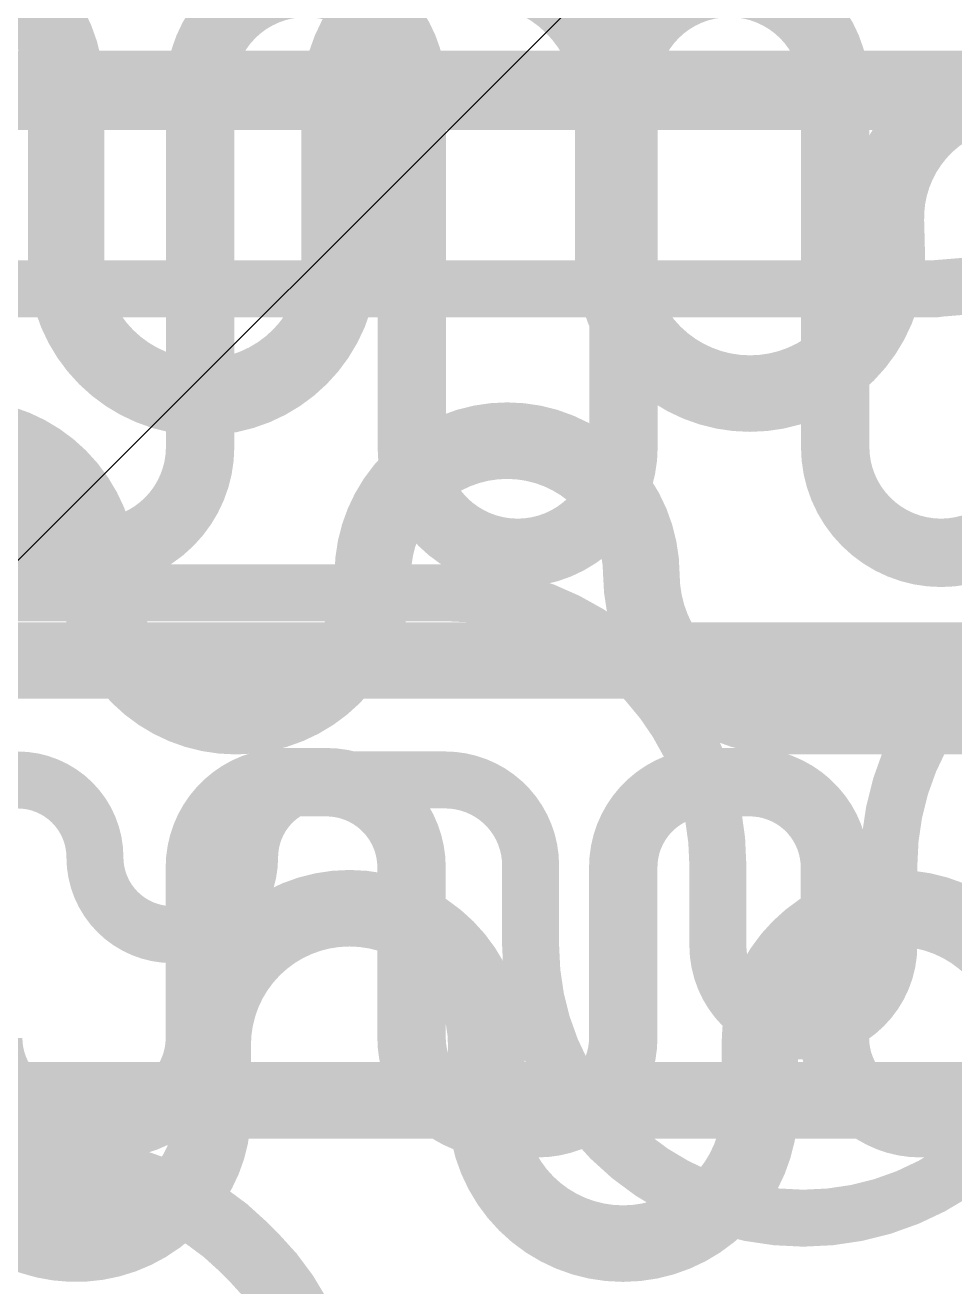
# Model space of a CAD drawing. Header units: inches. Extents: x -6 to 284, y -12 to 154.
# Drawn here: x 64.362 to 65.812, y 5.564 to 7.532 of the extents above; entities that cross this region are included whole.
import ezdxf

# ---------------------------------------------------------------- set-up
doc = ezdxf.new("R2010")
doc.units = ezdxf.units.IN
for name, color, linetype in [('Bottom Layer', 5, 'Continuous'), ('Signal L1', 76, 'Continuous'), ('Signal L2', 6, 'Continuous'), ('Top Layer', 1, 'Continuous')]:
    doc.layers.add(name, color=color, linetype=linetype)

msp = doc.modelspace()

# ---------------------------------------------------------------- linework, layer by layer
at = {"layer": 'Bottom Layer'}
for points in [[(64.6353, 7.4331, 0.1067, 0.1067, -1), (64.9655, 7.4331, 0.1067, 0.1067, 0)], [(65.2957, 7.4331, 0.1067, 0.1067, -1), (65.6259, 7.4331, 0.1067, 0.1067, 0)], [(64.6353, 6.8742, 0.1067, 0.1067, 0), (64.6353, 7.4331, 0.1067, 0.1067, 0)], [(64.9655, 6.8742, 0.1067, 0.1067, 0), (64.9655, 7.4331, 0.1067, 0.1067, 0)], [(65.2957, 6.8742, 0.1067, 0.1067, 0), (65.2957, 7.4331, 0.1067, 0.1067, 0)], [(65.6259, 6.8742, 0.1067, 0.1067, 0), (65.6259, 7.4331, 0.1067, 0.1067, 0)], [(64.6353, 6.8742, 0.1067, 0.1067, -1), (64.3051, 6.8742, 0.1067, 0.1067, 0)], [(65.2957, 6.8742, 0.1067, 0.1067, -1), (64.9655, 6.8742, 0.1067, 0.1067, 0)], [(65.9561, 6.8742, 0.1067, 0.1067, -1), (65.6259, 6.8742, 0.1067, 0.1067, 0)], [(64.6349, 6.2183, 0.1067, 0.1067, -0.414214), (64.7679, 6.3513, 0.1067, 0.1067, 0)], [(64.7679, 6.3513, 0.1067, 0.1067, 0), (64.832, 6.3513, 0.1067, 0.1067, 0)], [(64.832, 6.3513, 0.1067, 0.1067, -0.414214), (64.9651, 6.2183, 0.1067, 0.1067, 0)], [(65.2953, 6.2183, 0.1067, 0.1067, -0.414214), (65.4283, 6.3513, 0.1067, 0.1067, 0)], [(65.4283, 6.3513, 0.1067, 0.1067, 0), (65.4924, 6.3513, 0.1067, 0.1067, 0)], [(65.4924, 6.3513, 0.1067, 0.1067, -0.414214), (65.6255, 6.2183, 0.1067, 0.1067, 0)], [(64.6349, 5.9523, 0.1067, 0.1067, 0), (64.6349, 6.2183, 0.1067, 0.1067, 0)], [(64.9651, 5.9523, 0.1067, 0.1067, 0), (64.9651, 6.2183, 0.1067, 0.1067, 0)], [(65.2953, 5.9523, 0.1067, 0.1067, 0), (65.2953, 6.2183, 0.1067, 0.1067, 0)], [(65.6255, 5.9523, 0.1067, 0.1067, 0), (65.6255, 6.2183, 0.1067, 0.1067, 0)], [(64.4377, 5.8192, 0.1067, 0.1067, -0.414214), (64.3047, 5.9523, 0.1067, 0.1067, 0)], [(64.6349, 5.9523, 0.1067, 0.1067, -0.414214), (64.5018, 5.8192, 0.1067, 0.1067, 0)], [(65.0981, 5.8192, 0.1067, 0.1067, -0.414214), (64.9651, 5.9523, 0.1067, 0.1067, 0)], [(65.2953, 5.9523, 0.1067, 0.1067, -0.414214), (65.1622, 5.8192, 0.1067, 0.1067, 0)], [(65.7585, 5.8192, 0.1067, 0.1067, -0.414214), (65.6255, 5.9523, 0.1067, 0.1067, 0)], [(65.9557, 5.9523, 0.1067, 0.1067, -0.414214), (65.8226, 5.8192, 0.1067, 0.1067, 0)], [(64.4377, 5.8192, 0.1067, 0.1067, 0), (64.5018, 5.8192, 0.1067, 0.1067, 0)], [(65.0981, 5.8192, 0.1067, 0.1067, 0), (65.1622, 5.8192, 0.1067, 0.1067, 0)], [(65.7585, 5.8192, 0.1067, 0.1067, 0), (65.8226, 5.8192, 0.1067, 0.1067, 0)]]:
    msp.add_lwpolyline(points, format="xyseb", dxfattribs=at)
for points in [[(64.6086, 7.4331, 0.0533, 0.0533, 1), (64.662, 7.4331, 0.0533, 0.0533, 1)], [(64.6086, 7.4331, 0.0533, 0.0533, 1), (64.662, 7.4331, 0.0533, 0.0533, 1)], [(64.9388, 7.4331, 0.0533, 0.0533, 1), (64.9922, 7.4331, 0.0533, 0.0533, 1)], [(64.9388, 7.4331, 0.0533, 0.0533, 1), (64.9922, 7.4331, 0.0533, 0.0533, 1)], [(65.269, 7.4331, 0.0533, 0.0533, 1), (65.3224, 7.4331, 0.0533, 0.0533, 1)], [(65.269, 7.4331, 0.0533, 0.0533, 1), (65.3224, 7.4331, 0.0533, 0.0533, 1)], [(65.5992, 7.4331, 0.0533, 0.0533, 1), (65.6526, 7.4331, 0.0533, 0.0533, 1)], [(65.5992, 7.4331, 0.0533, 0.0533, 1), (65.6526, 7.4331, 0.0533, 0.0533, 1)], [(64.6086, 6.8742, 0.0533, 0.0533, 1), (64.662, 6.8742, 0.0533, 0.0533, 1)], [(64.6086, 6.8742, 0.0533, 0.0533, 1), (64.662, 6.8742, 0.0533, 0.0533, 1)], [(64.9388, 6.8742, 0.0533, 0.0533, 1), (64.9922, 6.8742, 0.0533, 0.0533, 1)], [(64.9388, 6.8742, 0.0533, 0.0533, 1), (64.9922, 6.8742, 0.0533, 0.0533, 1)], [(65.269, 6.8742, 0.0533, 0.0533, 1), (65.3224, 6.8742, 0.0533, 0.0533, 1)], [(65.269, 6.8742, 0.0533, 0.0533, 1), (65.3224, 6.8742, 0.0533, 0.0533, 1)], [(65.5992, 6.8742, 0.0533, 0.0533, 1), (65.6526, 6.8742, 0.0533, 0.0533, 1)], [(65.5992, 6.8742, 0.0533, 0.0533, 1), (65.6526, 6.8742, 0.0533, 0.0533, 1)], [(64.7412, 6.3513, 0.0533, 0.0533, 1), (64.7945, 6.3513, 0.0533, 0.0533, 1)], [(64.7412, 6.3513, 0.0533, 0.0533, 1), (64.7945, 6.3513, 0.0533, 0.0533, 1)], [(64.8054, 6.3513, 0.0533, 0.0533, 1), (64.8587, 6.3513, 0.0533, 0.0533, 1)], [(64.8054, 6.3513, 0.0533, 0.0533, 1), (64.8587, 6.3513, 0.0533, 0.0533, 1)], [(65.4016, 6.3513, 0.0533, 0.0533, 1), (65.4549, 6.3513, 0.0533, 0.0533, 1)], [(65.4016, 6.3513, 0.0533, 0.0533, 1), (65.4549, 6.3513, 0.0533, 0.0533, 1)], [(65.4658, 6.3513, 0.0533, 0.0533, 1), (65.5191, 6.3513, 0.0533, 0.0533, 1)], [(65.4658, 6.3513, 0.0533, 0.0533, 1), (65.5191, 6.3513, 0.0533, 0.0533, 1)], [(64.6082, 6.2183, 0.0533, 0.0533, 1), (64.6615, 6.2183, 0.0533, 0.0533, 1)], [(64.6082, 6.2183, 0.0533, 0.0533, 1), (64.6615, 6.2183, 0.0533, 0.0533, 1)], [(64.9384, 6.2183, 0.0533, 0.0533, 1), (64.9917, 6.2183, 0.0533, 0.0533, 1)], [(64.9384, 6.2183, 0.0533, 0.0533, 1), (64.9917, 6.2183, 0.0533, 0.0533, 1)], [(65.2686, 6.2183, 0.0533, 0.0533, 1), (65.3219, 6.2183, 0.0533, 0.0533, 1)], [(65.2686, 6.2183, 0.0533, 0.0533, 1), (65.3219, 6.2183, 0.0533, 0.0533, 1)], [(65.5988, 6.2183, 0.0533, 0.0533, 1), (65.6521, 6.2183, 0.0533, 0.0533, 1)], [(65.5988, 6.2183, 0.0533, 0.0533, 1), (65.6521, 6.2183, 0.0533, 0.0533, 1)], [(64.6082, 5.9523, 0.0533, 0.0533, 1), (64.6615, 5.9523, 0.0533, 0.0533, 1)], [(64.6082, 5.9523, 0.0533, 0.0533, 1), (64.6615, 5.9523, 0.0533, 0.0533, 1)], [(64.9384, 5.9523, 0.0533, 0.0533, 1), (64.9917, 5.9523, 0.0533, 0.0533, 1)], [(64.9384, 5.9523, 0.0533, 0.0533, 1), (64.9917, 5.9523, 0.0533, 0.0533, 1)], [(65.2686, 5.9523, 0.0533, 0.0533, 1), (65.3219, 5.9523, 0.0533, 0.0533, 1)], [(65.2686, 5.9523, 0.0533, 0.0533, 1), (65.3219, 5.9523, 0.0533, 0.0533, 1)], [(65.5988, 5.9523, 0.0533, 0.0533, 1), (65.6521, 5.9523, 0.0533, 0.0533, 1)], [(65.5988, 5.9523, 0.0533, 0.0533, 1), (65.6521, 5.9523, 0.0533, 0.0533, 1)], [(64.411, 5.8192, 0.0533, 0.0533, 1), (64.4643, 5.8192, 0.0533, 0.0533, 1)], [(64.411, 5.8192, 0.0533, 0.0533, 1), (64.4643, 5.8192, 0.0533, 0.0533, 1)], [(64.4752, 5.8192, 0.0533, 0.0533, 1), (64.5285, 5.8192, 0.0533, 0.0533, 1)], [(64.4752, 5.8192, 0.0533, 0.0533, 1), (64.5285, 5.8192, 0.0533, 0.0533, 1)], [(65.0714, 5.8192, 0.0533, 0.0533, 1), (65.1247, 5.8192, 0.0533, 0.0533, 1)], [(65.0714, 5.8192, 0.0533, 0.0533, 1), (65.1247, 5.8192, 0.0533, 0.0533, 1)], [(65.1356, 5.8192, 0.0533, 0.0533, 1), (65.1889, 5.8192, 0.0533, 0.0533, 1)], [(65.1356, 5.8192, 0.0533, 0.0533, 1), (65.1889, 5.8192, 0.0533, 0.0533, 1)], [(65.7318, 5.8192, 0.0533, 0.0533, 1), (65.7851, 5.8192, 0.0533, 0.0533, 1)], [(65.7318, 5.8192, 0.0533, 0.0533, 1), (65.7851, 5.8192, 0.0533, 0.0533, 1)], [(65.796, 5.8192, 0.0533, 0.0533, 1), (65.8493, 5.8192, 0.0533, 0.0533, 1)], [(65.796, 5.8192, 0.0533, 0.0533, 1), (65.8493, 5.8192, 0.0533, 0.0533, 1)]]:
    msp.add_lwpolyline(points, format="xyseb", close=True, dxfattribs=at)
at = {"layer": 'Signal L1'}
for points in [[(63.9995, 7.4282, 0.1194, 0.1194, -1), (64.4263, 7.4282, 0.1194, 0.1194, 0)], [(64.853, 7.4114, 0.1194, 0.1194, -1), (65.2797, 7.4114, 0.1194, 0.1194, 0)], [(64.4263, 7.1653, 0.1194, 0.1194, 0), (64.4263, 7.4282, 0.1194, 0.1194, 0)], [(65.705, 7.224, 0.1194, 0.1194, -0.425098), (65.9065, 7.4331, 0.1194, 0.1194, 0)], [(64.853, 7.1653, 0.1194, 0.1194, 0), (64.853, 7.4114, 0.1194, 0.1194, 0)], [(65.2797, 7.1709, 0.1194, 0.1194, 0), (65.2797, 7.4114, 0.1194, 0.1194, 0)], [(65.705, 7.224, 0.1194, 0.1194, 0), (65.7052, 7.2199, 0.1194, 0.1194, 0)], [(65.7052, 7.2199, 0.1194, 0.1194, 0), (65.7064, 7.1709, 0.1194, 0.1194, 0)], [(64.853, 7.1653, 0.1194, 0.1194, -1), (64.4263, 7.1653, 0.1194, 0.1194, 0)], [(65.7064, 7.1709, 0.1194, 0.1194, -1), (65.2797, 7.1709, 0.1194, 0.1194, 0)], [(62.436, 6.5412, 0.1194, 0.1194, 0), (66.4994, 6.5412, 0.1194, 0.1194, 0)], [(64.6549, 5.9413, 0.1194, 0.1194, -1), (65.0816, 5.9413, 0.1194, 0.1194, 0)], [(65.5083, 5.9413, 0.1194, 0.1194, -1), (65.935, 5.9413, 0.1194, 0.1194, 0)], [(64.6549, 5.8361, 0.1194, 0.1194, 0), (64.6549, 5.9413, 0.1194, 0.1194, 0)], [(65.0816, 5.8447, 0.1194, 0.1194, 0), (65.0816, 5.9413, 0.1194, 0.1194, 0)], [(65.5083, 5.8447, 0.1194, 0.1194, 0), (65.5083, 5.9413, 0.1194, 0.1194, 0)], [(64.5987, 5.7004, 0.1194, 0.1194, -0.683751), (64.2281, 5.8447, 0.1194, 0.1194, 0)], [(64.6549, 5.8361, 0.1194, 0.1194, -0.198899), (64.5987, 5.7004, 0.1194, 0.1194, 0)], [(65.5083, 5.8447, 0.1194, 0.1194, -1), (65.0816, 5.8447, 0.1194, 0.1194, 0)]]:
    msp.add_lwpolyline(points, format="xyseb", dxfattribs=at)
for points in [[(64.3964, 7.4282, 0.0597, 0.0597, 1), (64.4561, 7.4282, 0.0597, 0.0597, 1)], [(64.3964, 7.4282, 0.0597, 0.0597, 1), (64.4561, 7.4282, 0.0597, 0.0597, 1)], [(64.8231, 7.4114, 0.0597, 0.0597, 1), (64.8828, 7.4114, 0.0597, 0.0597, 1)], [(64.8231, 7.4114, 0.0597, 0.0597, 1), (64.8828, 7.4114, 0.0597, 0.0597, 1)], [(65.2498, 7.4114, 0.0597, 0.0597, 1), (65.3095, 7.4114, 0.0597, 0.0597, 1)], [(65.2498, 7.4114, 0.0597, 0.0597, 1), (65.3095, 7.4114, 0.0597, 0.0597, 1)], [(65.6752, 7.224, 0.0597, 0.0597, 1), (65.7349, 7.224, 0.0597, 0.0597, 1)], [(65.6752, 7.224, 0.0597, 0.0597, 1), (65.7349, 7.224, 0.0597, 0.0597, 1)], [(65.6753, 7.2199, 0.0597, 0.0597, 1), (65.735, 7.2199, 0.0597, 0.0597, 1)], [(65.6753, 7.2199, 0.0597, 0.0597, 1), (65.735, 7.2199, 0.0597, 0.0597, 1)], [(64.3964, 7.1653, 0.0597, 0.0597, 1), (64.4561, 7.1653, 0.0597, 0.0597, 1)], [(64.3964, 7.1653, 0.0597, 0.0597, 1), (64.4561, 7.1653, 0.0597, 0.0597, 1)], [(64.8231, 7.1653, 0.0597, 0.0597, 1), (64.8828, 7.1653, 0.0597, 0.0597, 1)], [(64.8231, 7.1653, 0.0597, 0.0597, 1), (64.8828, 7.1653, 0.0597, 0.0597, 1)], [(65.2498, 7.1709, 0.0597, 0.0597, 1), (65.3095, 7.1709, 0.0597, 0.0597, 1)], [(65.2498, 7.1709, 0.0597, 0.0597, 1), (65.3095, 7.1709, 0.0597, 0.0597, 1)], [(65.6766, 7.1709, 0.0597, 0.0597, 1), (65.7363, 7.1709, 0.0597, 0.0597, 1)], [(65.6766, 7.1709, 0.0597, 0.0597, 1), (65.7363, 7.1709, 0.0597, 0.0597, 1)], [(64.625, 5.9413, 0.0597, 0.0597, 1), (64.6847, 5.9413, 0.0597, 0.0597, 1)], [(64.625, 5.9413, 0.0597, 0.0597, 1), (64.6847, 5.9413, 0.0597, 0.0597, 1)], [(65.0517, 5.9413, 0.0597, 0.0597, 1), (65.1114, 5.9413, 0.0597, 0.0597, 1)], [(65.0517, 5.9413, 0.0597, 0.0597, 1), (65.1114, 5.9413, 0.0597, 0.0597, 1)], [(65.4785, 5.9413, 0.0597, 0.0597, 1), (65.5381, 5.9413, 0.0597, 0.0597, 1)], [(65.4785, 5.9413, 0.0597, 0.0597, 1), (65.5381, 5.9413, 0.0597, 0.0597, 1)], [(64.625, 5.8361, 0.0597, 0.0597, 1), (64.6847, 5.8361, 0.0597, 0.0597, 1)], [(64.625, 5.8361, 0.0597, 0.0597, 1), (64.6847, 5.8361, 0.0597, 0.0597, 1)], [(65.0517, 5.8447, 0.0597, 0.0597, 1), (65.1114, 5.8447, 0.0597, 0.0597, 1)], [(65.0517, 5.8447, 0.0597, 0.0597, 1), (65.1114, 5.8447, 0.0597, 0.0597, 1)], [(65.4785, 5.8447, 0.0597, 0.0597, 1), (65.5381, 5.8447, 0.0597, 0.0597, 1)], [(65.4785, 5.8447, 0.0597, 0.0597, 1), (65.5381, 5.8447, 0.0597, 0.0597, 1)], [(64.5688, 5.7004, 0.0597, 0.0597, 1), (64.6285, 5.7004, 0.0597, 0.0597, 1)], [(64.5688, 5.7004, 0.0597, 0.0597, 1), (64.6285, 5.7004, 0.0597, 0.0597, 1)]]:
    msp.add_lwpolyline(points, format="xyseb", close=True, dxfattribs=at)
at = {"layer": 'Signal L2'}
for points in [[(63.1718, 7.4331, 0.1194, 0.1194, 0), (65.6287, 7.4331, 0.1194, 0.1194, 0)], [(65.6287, 7.4331, 0.1194, 0.1194, 0), (66.0109, 7.4331, 0.1194, 0.1194, 0)], [(64.0511, 6.6754, 0.1194, 0.1194, -1), (64.4778, 6.6754, 0.1194, 0.1194, 0)], [(64.9046, 6.6754, 0.1194, 0.1194, -0.997342), (65.3236, 6.675, 0.1194, 0.1194, 0)], [(64.4778, 6.6677, 0.1194, 0.1194, 0), (64.4778, 6.6754, 0.1194, 0.1194, 0)], [(64.9046, 6.6754, 0.1194, 0.1194, 0), (64.9046, 6.6746, 0.1194, 0.1194, 0)], [(64.9046, 6.6677, 0.1194, 0.1194, 0), (64.9046, 6.6746, 0.1194, 0.1194, 0)], [(65.3236, 6.675, 0.1194, 0.1194, 0), (65.3236, 6.6745, 0.1194, 0.1194, 0)], [(65.5446, 6.4543, 0.1194, 0.1194, -0.413029), (65.3236, 6.6745, 0.1194, 0.1194, 0)], [(64.9046, 6.6677, 0.1194, 0.1194, -1), (64.4778, 6.6677, 0.1194, 0.1194, 0)], [(65.5446, 6.4543, 0.1194, 0.1194, 0), (67.7514, 6.4543, 0.1194, 0.1194, 0)], [(61.2339, 5.8549, 0.1194, 0.1194, 0), (67.7881, 5.8549, 0.1194, 0.1194, 0)]]:
    msp.add_lwpolyline(points, format="xyseb", dxfattribs=at)
for points in [[(65.5988, 7.4331, 0.0597, 0.0597, 1), (65.6585, 7.4331, 0.0597, 0.0597, 1)], [(65.5988, 7.4331, 0.0597, 0.0597, 1), (65.6585, 7.4331, 0.0597, 0.0597, 1)], [(64.448, 6.6754, 0.0597, 0.0597, 1), (64.5077, 6.6754, 0.0597, 0.0597, 1)], [(64.448, 6.6754, 0.0597, 0.0597, 1), (64.5077, 6.6754, 0.0597, 0.0597, 1)], [(64.8747, 6.6754, 0.0597, 0.0597, 1), (64.9344, 6.6754, 0.0597, 0.0597, 1)], [(64.8747, 6.6754, 0.0597, 0.0597, 1), (64.9344, 6.6754, 0.0597, 0.0597, 1)], [(64.8747, 6.6746, 0.0597, 0.0597, 1), (64.9344, 6.6746, 0.0597, 0.0597, 1)], [(64.8747, 6.6746, 0.0597, 0.0597, 1), (64.9344, 6.6746, 0.0597, 0.0597, 1)], [(65.2937, 6.675, 0.0597, 0.0597, 1), (65.3534, 6.675, 0.0597, 0.0597, 1)], [(65.2937, 6.675, 0.0597, 0.0597, 1), (65.3534, 6.675, 0.0597, 0.0597, 1)], [(65.2937, 6.6745, 0.0597, 0.0597, 1), (65.3534, 6.6745, 0.0597, 0.0597, 1)], [(65.2937, 6.6745, 0.0597, 0.0597, 1), (65.3534, 6.6745, 0.0597, 0.0597, 1)], [(64.448, 6.6677, 0.0597, 0.0597, 1), (64.5077, 6.6677, 0.0597, 0.0597, 1)], [(64.448, 6.6677, 0.0597, 0.0597, 1), (64.5077, 6.6677, 0.0597, 0.0597, 1)], [(64.8747, 6.6677, 0.0597, 0.0597, 1), (64.9344, 6.6677, 0.0597, 0.0597, 1)], [(64.8747, 6.6677, 0.0597, 0.0597, 1), (64.9344, 6.6677, 0.0597, 0.0597, 1)], [(65.5148, 6.4543, 0.0597, 0.0597, 1), (65.5745, 6.4543, 0.0597, 0.0597, 1)], [(65.5148, 6.4543, 0.0597, 0.0597, 1), (65.5745, 6.4543, 0.0597, 0.0597, 1)]]:
    msp.add_lwpolyline(points, format="xyseb", close=True, dxfattribs=at)
at = {"layer": 'Top Layer'}
msp.add_line((66.3923, 8.7386), (54.1882, -3.4655), dxfattribs=at)
for points in [[(65.9728, 7.6207, 0.0889, 0.0889, -0.414214), (65.7652, 7.4131, 0.0889, 0.0889, 0)], [(66.2649, 7.6207, 0.0889, 0.0889, -0.404199), (65.7823, 7.1213, 0.0889, 0.0889, 0)], [(64.0339, 7.4131, 0.0889, 0.0889, 0), (65.7652, 7.4131, 0.0889, 0.0889, 0)], [(63.8891, 7.121, 0.0889, 0.0889, 0), (65.7823, 7.121, 0.0889, 0.0889, 0)], [(63.7489, 6.6469, 0.0889, 0.0889, 0), (65.0175, 6.6469, 0.0889, 0.0889, 0)], [(65.0175, 6.6469, 0.0889, 0.0889, -0.414214), (65.4429, 6.2214, 0.0889, 0.0889, 0)], [(65.7096, 6.2214, 0.0889, 0.0889, -1), (66.5605, 6.2214, 0.0889, 0.0889, 0)], [(64.2299, 6.2341, 0.0889, 0.0889, -1), (64.4712, 6.2341, 0.0889, 0.0889, 0)], [(64.7125, 6.2341, 0.0889, 0.0889, -0.414214), (64.8332, 6.3548, 0.0889, 0.0889, 0)], [(64.8332, 6.3548, 0.0889, 0.0889, 0), (65.0117, 6.3548, 0.0889, 0.0889, 0)], [(65.0117, 6.3548, 0.0889, 0.0889, 0), (65.0175, 6.3548, 0.0889, 0.0889, 0)], [(65.0175, 6.3548, 0.0889, 0.0889, -0.414214), (65.1508, 6.2214, 0.0889, 0.0889, 0)], [(64.4712, 6.2341, 0.0889, 0.0889, 0), (64.4712, 6.2341, 0.0889, 0.0889, 0)], [(64.7125, 6.2341, 0.0889, 0.0889, -1), (64.4712, 6.2341, 0.0889, 0.0889, 0)], [(64.7125, 6.2341, 0.0889, 0.0889, 0), (64.7125, 6.2341, 0.0889, 0.0889, 0)], [(65.1508, 6.0965, 0.0889, 0.0889, 0), (65.1508, 6.2214, 0.0889, 0.0889, 0)], [(65.4429, 6.0965, 0.0889, 0.0889, 0), (65.4429, 6.2214, 0.0889, 0.0889, 0)], [(65.7096, 6.0965, 0.0889, 0.0889, 0), (65.7096, 6.2214, 0.0889, 0.0889, 0)], [(66.0017, 6.0965, 0.0889, 0.0889, -1), (65.1508, 6.0965, 0.0889, 0.0889, 0)], [(65.7096, 6.0965, 0.0889, 0.0889, -1), (65.4429, 6.0965, 0.0889, 0.0889, 0)], [(63.5726, 5.7384, 0.1067, 0.1067, 0), (64.4329, 5.7384, 0.1067, 0.1067, 0)], [(64.4329, 5.7384, 0.1067, 0.1067, -0.198912), (64.7023, 5.6268, 0.1067, 0.1067, 0)], [(64.7023, 5.6268, 0.1067, 0.1067, 0), (64.7198, 5.6093, 0.1067, 0.1067, 0)], [(64.7198, 5.6093, 0.1067, 0.1067, -0.198912), (64.8314, 5.3399, 0.1067, 0.1067, 0)]]:
    msp.add_lwpolyline(points, format="xyseb", dxfattribs=at)
for points in [[(65.743, 7.4131, 0.0445, 0.0445, 1), (65.7874, 7.4131, 0.0445, 0.0445, 1)], [(65.743, 7.4131, 0.0445, 0.0445, 1), (65.7874, 7.4131, 0.0445, 0.0445, 1)], [(65.7601, 7.1213, 0.0445, 0.0445, 1), (65.8046, 7.1213, 0.0445, 0.0445, 1)], [(65.7601, 7.121, 0.0445, 0.0445, 1), (65.8046, 7.121, 0.0445, 0.0445, 1)], [(64.9953, 6.6469, 0.0445, 0.0445, 1), (65.0397, 6.6469, 0.0445, 0.0445, 1)], [(64.9953, 6.6469, 0.0445, 0.0445, 1), (65.0397, 6.6469, 0.0445, 0.0445, 1)], [(64.8109, 6.3548, 0.0445, 0.0445, 1), (64.8554, 6.3548, 0.0445, 0.0445, 1)], [(64.8109, 6.3548, 0.0445, 0.0445, 1), (64.8554, 6.3548, 0.0445, 0.0445, 1)], [(64.9895, 6.3548, 0.0445, 0.0445, 1), (65.034, 6.3548, 0.0445, 0.0445, 1)], [(64.9895, 6.3548, 0.0445, 0.0445, 1), (65.034, 6.3548, 0.0445, 0.0445, 1)], [(64.9953, 6.3548, 0.0445, 0.0445, 1), (65.0397, 6.3548, 0.0445, 0.0445, 1)], [(64.9953, 6.3548, 0.0445, 0.0445, 1), (65.0397, 6.3548, 0.0445, 0.0445, 1)], [(64.449, 6.2341, 0.0445, 0.0445, 1), (64.4934, 6.2341, 0.0445, 0.0445, 1)], [(64.449, 6.2341, 0.0445, 0.0445, 1), (64.4934, 6.2341, 0.0445, 0.0445, 1)], [(64.449, 6.2341, 0.0445, 0.0445, 1), (64.4934, 6.2341, 0.0445, 0.0445, 1)], [(64.449, 6.2341, 0.0445, 0.0445, 1), (64.4934, 6.2341, 0.0445, 0.0445, 1)], [(64.6903, 6.2341, 0.0445, 0.0445, 1), (64.7347, 6.2341, 0.0445, 0.0445, 1)], [(64.6903, 6.2341, 0.0445, 0.0445, 1), (64.7347, 6.2341, 0.0445, 0.0445, 1)], [(64.6903, 6.2341, 0.0445, 0.0445, 1), (64.7347, 6.2341, 0.0445, 0.0445, 1)], [(64.6903, 6.2341, 0.0445, 0.0445, 1), (64.7347, 6.2341, 0.0445, 0.0445, 1)], [(65.1286, 6.2214, 0.0445, 0.0445, 1), (65.1731, 6.2214, 0.0445, 0.0445, 1)], [(65.1286, 6.2214, 0.0445, 0.0445, 1), (65.1731, 6.2214, 0.0445, 0.0445, 1)], [(65.4207, 6.2214, 0.0445, 0.0445, 1), (65.4652, 6.2214, 0.0445, 0.0445, 1)], [(65.4207, 6.2214, 0.0445, 0.0445, 1), (65.4652, 6.2214, 0.0445, 0.0445, 1)], [(65.6874, 6.2214, 0.0445, 0.0445, 1), (65.7319, 6.2214, 0.0445, 0.0445, 1)], [(65.6874, 6.2214, 0.0445, 0.0445, 1), (65.7319, 6.2214, 0.0445, 0.0445, 1)], [(65.1286, 6.0965, 0.0445, 0.0445, 1), (65.1731, 6.0965, 0.0445, 0.0445, 1)], [(65.1286, 6.0965, 0.0445, 0.0445, 1), (65.1731, 6.0965, 0.0445, 0.0445, 1)], [(65.4207, 6.0965, 0.0445, 0.0445, 1), (65.4652, 6.0965, 0.0445, 0.0445, 1)], [(65.4207, 6.0965, 0.0445, 0.0445, 1), (65.4652, 6.0965, 0.0445, 0.0445, 1)], [(65.6874, 6.0965, 0.0445, 0.0445, 1), (65.7319, 6.0965, 0.0445, 0.0445, 1)], [(65.6874, 6.0965, 0.0445, 0.0445, 1), (65.7319, 6.0965, 0.0445, 0.0445, 1)], [(64.4062, 5.7384, 0.0533, 0.0533, 1), (64.4596, 5.7384, 0.0533, 0.0533, 1)], [(64.4062, 5.7384, 0.0533, 0.0533, 1), (64.4596, 5.7384, 0.0533, 0.0533, 1)], [(64.6756, 5.6268, 0.0533, 0.0533, 1), (64.729, 5.6268, 0.0533, 0.0533, 1)], [(64.6756, 5.6268, 0.0533, 0.0533, 1), (64.729, 5.6268, 0.0533, 0.0533, 1)], [(64.6931, 5.6093, 0.0533, 0.0533, 1), (64.7465, 5.6093, 0.0533, 0.0533, 1)], [(64.6931, 5.6093, 0.0533, 0.0533, 1), (64.7465, 5.6093, 0.0533, 0.0533, 1)]]:
    msp.add_lwpolyline(points, format="xyseb", close=True, dxfattribs=at)

doc.saveas('drawing.dxf')
